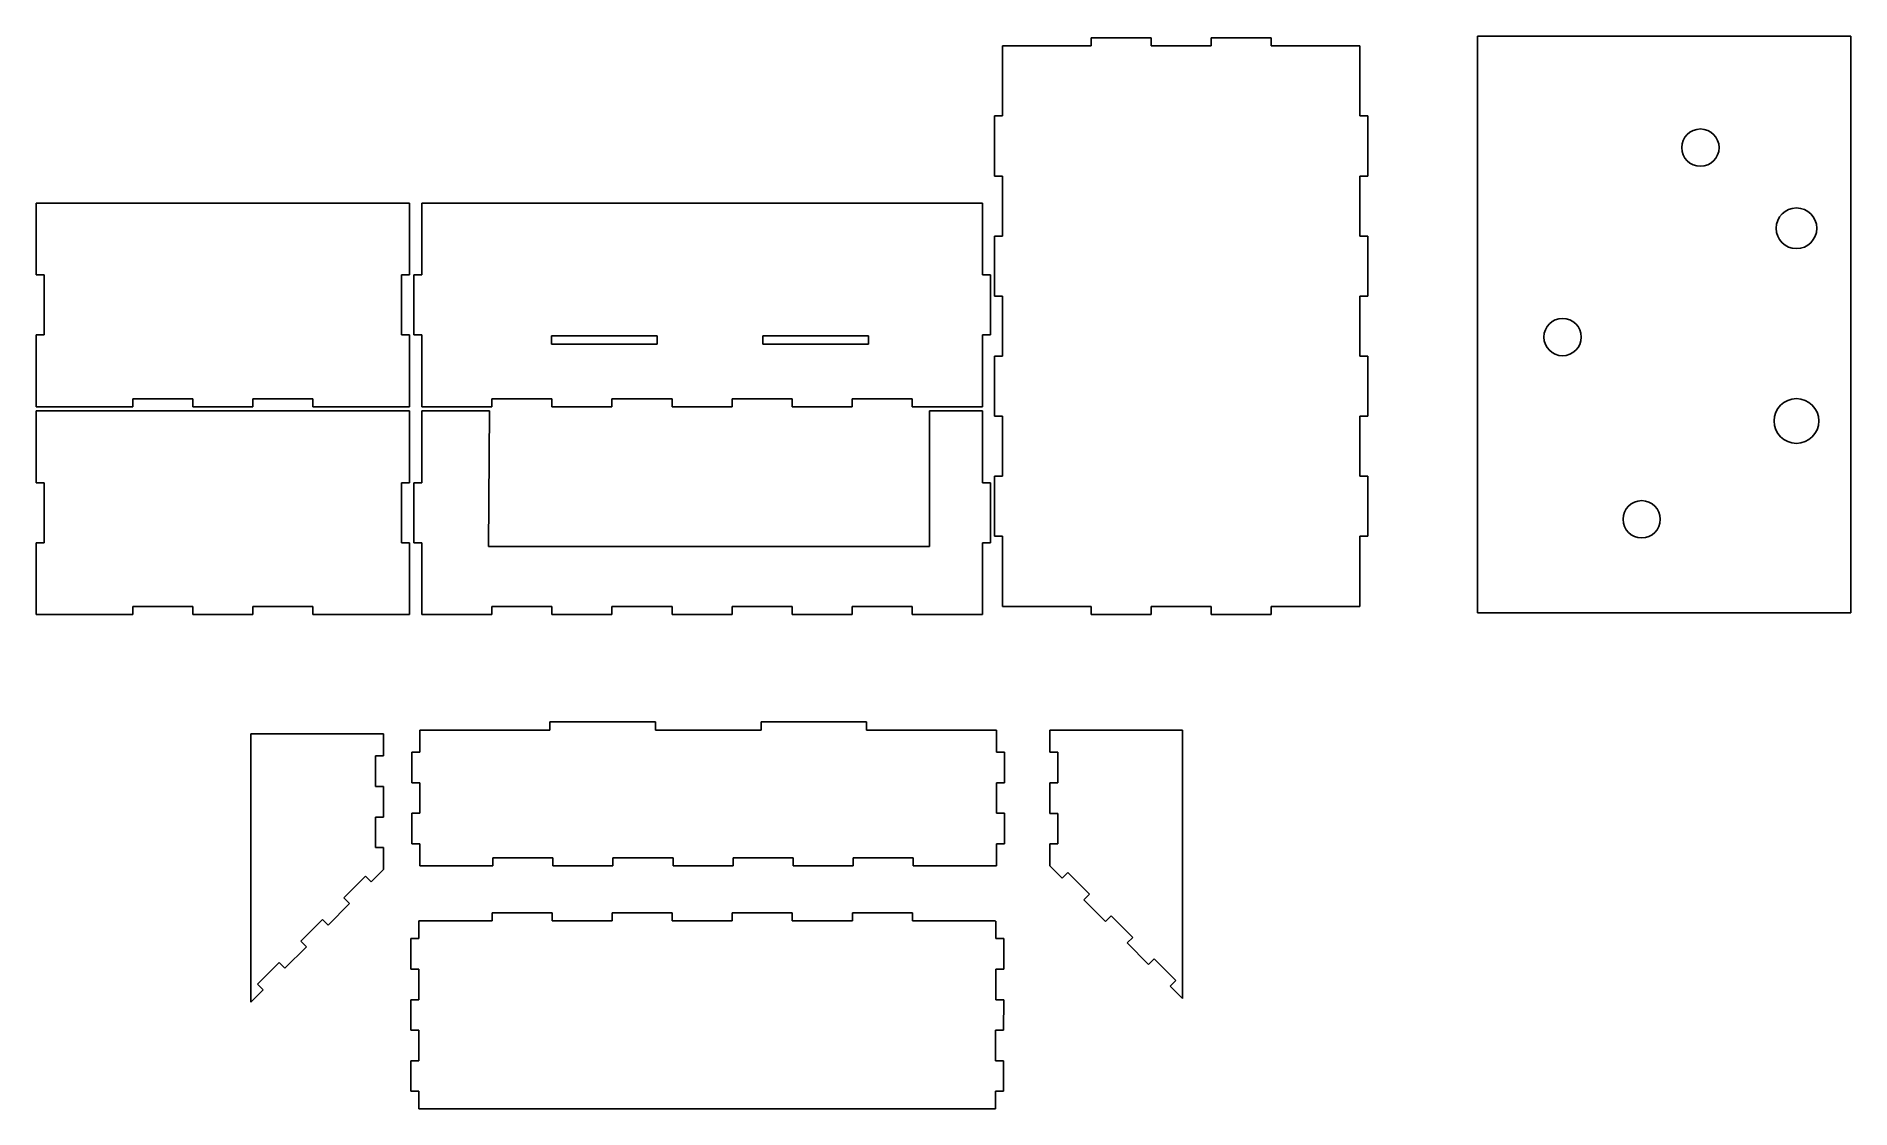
# Model space of a CAD drawing. Header units: inches. Extents: x 0 to 53.5, y -14.4 to 17.2.
import ezdxf

# ---------------------------------------------------------------- set-up
doc = ezdxf.new("R2010")
doc.units = ezdxf.units.IN
doc.header["$MEASUREMENT"] = 0
doc.layers.get('0').update_dxf_attribs({"linetype": 'CONTINUOUS'})
for name, color, linetype in [('back_outsideCutPath', 7, 'CONTINUOUS'), ('bottom_outsideCutPath', 7, 'CONTINUOUS'), ('front_outsideCutPath', 7, 'CONTINUOUS'), ('left_outsideCutPath', 7, 'CONTINUOUS'), ('right_outsideCutPath', 7, 'CONTINUOUS')]:
    doc.layers.add(name, color=color, linetype=linetype)

msp = doc.modelspace()

# ---------------------------------------------------------------- linework, layer by layer
at = {"linetype": 'Continuous'}
for p, q in [((42.485, 17.169), (42.485, 0.169)), ((42.485, 17.169), (53.485, 17.169)), ((53.485, 17.169), (52.485, 17.169)), ((53.485, 17.169), (53.485, 0.169)), ((15.192, 8.342), (18.305, 8.342)), ((15.192, 8.342), (15.192, 8.092)), ((18.305, 8.092), (15.192, 8.092)), ((18.305, 8.342), (18.305, 8.092)), ((21.417, 8.342), (24.53, 8.342)), ((21.417, 8.342), (21.417, 8.092)), ((24.53, 8.092), (21.417, 8.092)), ((24.53, 8.342), (24.53, 8.092)), ((11.361, 6.125), (13.361, 6.125)), ((13.361, 6.125), (13.332, 2.125)), ((26.332, 2.125), (26.332, 6.125)), ((26.332, 6.125), (27.889, 6.125)), ((11.125, 4.01), (11.281, 4.01)), ((13.332, 2.125), (26.332, 2.125)), ((42.485, 0.169), (53.485, 0.169)), ((15.164, -3.036), (15.138, -3.036)), ((15.138, -3.286), (15.138, -3.036)), ((18.25, -3.036), (15.164, -3.036)), ((18.25, -3.286), (18.25, -3.036)), ((21.363, -3.286), (21.363, -3.036)), ((24.475, -3.036), (21.363, -3.036)), ((24.475, -3.286), (24.475, -3.036)), ((10.235, -3.396), (6.327, -3.396)), ((6.327, -11.304), (6.327, -3.396)), ((11.307, -3.286), (12.803, -3.286)), ((12.803, -3.286), (15.138, -3.286)), ((18.25, -3.286), (21.363, -3.286)), ((24.475, -3.286), (26.81, -3.286)), ((28.307, -3.286), (26.81, -3.286)), ((29.881, -3.287), (33.788, -3.287)), ((33.788, -11.195), (33.788, -3.287)), ((11.305, -7.286), (11.691, -7.286)), ((28.305, -7.286), (27.919, -7.286)), ((11.28, -8.908), (11.273, -8.908)), ((11.273, -8.916), (11.273, -8.908)), ((11.28, -8.908), (11.666, -8.908)), ((28.28, -8.908), (27.895, -8.908)), ((28.272, -14.444), (11.272, -14.444))]:
    msp.add_line(p, q, dxfattribs=at)
for centre, radius in [((49.055, 13.886), 0.55), ((51.885, 11.509), 0.6), ((44.991, 8.302), 0.55), ((51.885, 5.829), 0.66), ((47.323, 2.931), 0.55)]:
    msp.add_circle(centre, radius, dxfattribs=at)
at = {"layer": 'back_outsideCutPath'}
for p, q in [((0, 12.25), (0, 10.135)), ((11, 12.25), (0, 12.25)), ((11, 11.905), (11, 12.25)), ((11, 10.135), (11, 11.905)), ((0, 10.135), (0.236, 10.135)), ((0.236, 10.135), (0.236, 8.365)), ((10.764, 8.365), (10.764, 10.135)), ((10.764, 10.135), (11, 10.135)), ((0.236, 8.365), (0, 8.365)), ((0, 8.365), (0, 6.595)), ((11, 8.365), (10.764, 8.365)), ((11, 6.25), (11, 8.365)), ((0, 6.595), (0, 6.25)), ((2.845, 6.25), (2.845, 6.486)), ((2.845, 6.486), (4.615, 6.486)), ((4.615, 6.486), (4.615, 6.25)), ((6.385, 6.25), (6.385, 6.486)), ((6.385, 6.486), (8.155, 6.486)), ((8.155, 6.486), (8.155, 6.25)), ((0, 6.25), (2.845, 6.25)), ((4.615, 6.25), (6.385, 6.25)), ((8.155, 6.25), (9.925, 6.25)), ((9.925, 6.25), (11, 6.25)), ((10.235, -3.396), (10.235, -4.046)), ((11.307, -3.286), (11.307, -3.936)), ((28.305, -3.286), (28.305, -3.936)), ((29.881, -3.287), (29.881, -3.937)), ((10.235, -4.046), (9.999, -4.046)), ((9.999, -4.046), (9.999, -4.946)), ((11.307, -3.936), (11.071, -3.936)), ((11.071, -3.936), (11.071, -4.836)), ((28.305, -3.936), (28.541, -3.936)), ((28.541, -3.936), (28.541, -4.836)), ((29.881, -3.937), (30.117, -3.937)), ((30.117, -3.937), (30.117, -4.837)), ((9.999, -4.946), (10.235, -4.946)), ((10.235, -4.946), (10.235, -5.846)), ((11.071, -4.836), (11.307, -4.836)), ((11.307, -4.836), (11.307, -5.736)), ((28.541, -4.836), (28.305, -4.836)), ((28.305, -4.836), (28.305, -5.736)), ((30.117, -4.837), (29.881, -4.837)), ((29.881, -4.837), (29.881, -5.737)), ((10.235, -5.846), (9.999, -5.846)), ((9.999, -5.846), (9.999, -6.745)), ((11.307, -5.736), (11.071, -5.736)), ((11.071, -5.736), (11.071, -6.636)), ((28.305, -5.736), (28.541, -5.736)), ((28.541, -5.736), (28.541, -6.636)), ((29.881, -5.737), (30.117, -5.737)), ((30.117, -5.737), (30.117, -6.637)), ((9.999, -6.745), (10.235, -6.745)), ((10.235, -6.745), (10.235, -7.396)), ((11.071, -6.636), (11.307, -6.636)), ((11.307, -6.636), (11.307, -7.286)), ((28.541, -6.636), (28.305, -6.636)), ((28.305, -6.636), (28.305, -7.286)), ((30.117, -6.637), (29.881, -6.637)), ((29.881, -6.637), (29.881, -7.287))]:
    msp.add_line(p, q, dxfattribs=at)
at = {"layer": 'bottom_outsideCutPath'}
for p, q in [((32.865, 17.125), (31.095, 17.125)), ((31.095, 17.125), (31.095, 16.889)), ((32.865, 16.889), (32.865, 17.125)), ((36.405, 17.125), (34.635, 17.125)), ((34.635, 17.125), (34.635, 16.889)), ((36.405, 16.889), (36.405, 17.125)), ((28.486, 16.889), (28.486, 14.82)), ((29.325, 16.889), (28.486, 16.889)), ((31.095, 16.889), (29.325, 16.889)), ((34.635, 16.889), (32.865, 16.889)), ((39.014, 16.889), (36.405, 16.889)), ((39.014, 16.59), (39.014, 16.889)), ((39.014, 14.82), (39.014, 16.59)), ((28.486, 14.82), (28.25, 14.82)), ((28.25, 14.82), (28.25, 13.05)), ((39.25, 14.82), (39.014, 14.82)), ((39.25, 13.05), (39.25, 14.82)), ((28.25, 13.05), (28.486, 13.05)), ((28.486, 13.05), (28.486, 11.28)), ((39.014, 11.28), (39.014, 13.05)), ((39.014, 13.05), (39.25, 13.05)), ((28.486, 11.28), (28.25, 11.28)), ((28.25, 11.28), (28.25, 9.51)), ((39.25, 11.28), (39.014, 11.28)), ((39.25, 9.51), (39.25, 11.28)), ((28.25, 9.51), (28.486, 9.51)), ((28.486, 9.51), (28.486, 7.74)), ((39.014, 7.74), (39.014, 9.51)), ((39.014, 9.51), (39.25, 9.51)), ((28.486, 7.74), (28.25, 7.74)), ((28.25, 7.74), (28.25, 5.97)), ((39.25, 7.74), (39.014, 7.74)), ((39.25, 5.97), (39.25, 7.74)), ((28.25, 5.97), (28.486, 5.97)), ((28.486, 5.97), (28.486, 4.2)), ((39.014, 4.2), (39.014, 5.97)), ((39.014, 5.97), (39.25, 5.97)), ((28.486, 4.2), (28.25, 4.2)), ((28.25, 4.2), (28.25, 2.43)), ((39.25, 4.2), (39.014, 4.2)), ((39.25, 2.43), (39.25, 4.2)), ((28.25, 2.43), (28.486, 2.43)), ((28.486, 2.43), (28.486, 0.66)), ((39.014, 0.361), (39.014, 2.43)), ((39.014, 2.43), (39.25, 2.43)), ((28.486, 0.66), (28.486, 0.361)), ((28.486, 0.361), (31.095, 0.361)), ((31.095, 0.361), (31.095, 0.125)), ((31.095, 0.125), (32.865, 0.125)), ((32.865, 0.125), (32.865, 0.361)), ((32.865, 0.361), (34.635, 0.361)), ((34.635, 0.361), (34.635, 0.125)), ((34.635, 0.125), (36.405, 0.125)), ((36.405, 0.125), (36.405, 0.361)), ((36.405, 0.361), (38.175, 0.361)), ((38.175, 0.361), (39.014, 0.361)), ((10.235, -7.395), (9.872, -7.759)), ((13.46, -7.286), (11.691, -7.286)), ((15.23, -7.05), (13.46, -7.05)), ((13.46, -7.05), (13.46, -7.286)), ((15.23, -7.286), (15.23, -7.05)), ((17, -7.286), (15.23, -7.286)), ((18.77, -7.05), (17, -7.05)), ((17, -7.05), (17, -7.286)), ((18.77, -7.286), (18.77, -7.05)), ((20.54, -7.286), (18.77, -7.286)), ((22.311, -7.05), (20.54, -7.05)), ((20.54, -7.05), (20.54, -7.286)), ((22.311, -7.286), (22.311, -7.05)), ((24.08, -7.286), (22.311, -7.286)), ((25.851, -7.05), (24.08, -7.05)), ((24.08, -7.05), (24.08, -7.286)), ((25.851, -7.286), (25.851, -7.05)), ((27.919, -7.286), (25.851, -7.286)), ((29.88, -7.286), (30.244, -7.65)), ((30.244, -7.65), (30.411, -7.483)), ((30.411, -7.483), (31.047, -8.119)), ((9.705, -7.592), (9.069, -8.228)), ((9.872, -7.759), (9.705, -7.592)), ((9.236, -8.395), (8.599, -9.031)), ((9.069, -8.228), (9.236, -8.395)), ((31.047, -8.119), (30.88, -8.286)), ((30.88, -8.286), (31.516, -8.922)), ((8.433, -8.864), (7.796, -9.501)), ((8.599, -9.031), (8.433, -8.864)), ((11.273, -8.916), (11.273, -9.43)), ((13.436, -8.908), (11.666, -8.908)), ((15.206, -8.672), (13.436, -8.672)), ((13.436, -8.672), (13.436, -8.908)), ((15.206, -8.908), (15.206, -8.672)), ((16.976, -8.908), (15.206, -8.908)), ((18.746, -8.672), (16.976, -8.672)), ((16.976, -8.672), (16.976, -8.908)), ((18.746, -8.908), (18.746, -8.672)), ((20.516, -8.908), (18.746, -8.908)), ((22.286, -8.672), (20.516, -8.672)), ((20.516, -8.672), (20.516, -8.908)), ((22.286, -8.908), (22.286, -8.672)), ((24.056, -8.908), (22.286, -8.908)), ((25.826, -8.672), (24.056, -8.672)), ((24.056, -8.672), (24.056, -8.908)), ((25.826, -8.908), (25.826, -8.672)), ((27.895, -8.908), (25.826, -8.908)), ((28.289, -8.916), (28.287, -9.43)), ((31.516, -8.922), (31.683, -8.756)), ((31.683, -8.756), (32.319, -9.392)), ((7.796, -9.501), (7.963, -9.668)), ((11.273, -9.43), (11.037, -9.43)), ((11.037, -9.43), (11.037, -10.33)), ((28.287, -9.43), (28.523, -9.431)), ((28.523, -9.431), (28.521, -10.331)), ((32.319, -9.392), (32.152, -9.559)), ((32.152, -9.559), (32.788, -10.195)), ((7.16, -10.137), (6.524, -10.773)), ((7.327, -10.304), (7.16, -10.137)), ((7.963, -9.668), (7.327, -10.304)), ((32.788, -10.195), (32.955, -10.028)), ((32.955, -10.028), (33.591, -10.665)), ((11.037, -10.33), (11.273, -10.33)), ((11.273, -10.33), (11.273, -11.23)), ((28.285, -10.33), (28.282, -11.23)), ((28.521, -10.331), (28.285, -10.33)), ((33.591, -10.665), (33.424, -10.831)), ((6.691, -10.94), (6.327, -11.304)), ((6.524, -10.773), (6.691, -10.94)), ((11.273, -11.23), (11.037, -11.23)), ((11.037, -11.23), (11.037, -12.13)), ((28.282, -11.23), (28.518, -11.231)), ((28.518, -11.231), (28.515, -12.13)), ((33.424, -10.831), (33.788, -11.195)), ((11.037, -12.13), (11.273, -12.13)), ((11.273, -12.13), (11.273, -13.029)), ((28.279, -12.13), (28.276, -13.029)), ((28.515, -12.13), (28.279, -12.13)), ((11.273, -13.029), (11.037, -13.029)), ((11.037, -13.029), (11.037, -13.929)), ((28.276, -13.029), (28.512, -13.03)), ((28.512, -13.03), (28.509, -13.93)), ((11.037, -13.929), (11.273, -13.929)), ((11.273, -13.929), (11.273, -14.444)), ((28.273, -13.929), (28.272, -14.444)), ((28.509, -13.93), (28.273, -13.929))]:
    msp.add_line(p, q, dxfattribs=at)
at = {"layer": 'front_outsideCutPath'}
for p, q in [((0, 6.125), (0, 4.01)), ((11, 6.125), (0, 6.125)), ((11, 5.78), (11, 6.125)), ((11, 4.01), (11, 5.78)), ((0, 4.01), (0.236, 4.01)), ((0.236, 4.01), (0.236, 2.24)), ((10.764, 2.24), (10.764, 4.01)), ((10.764, 4.01), (11, 4.01)), ((0.236, 2.24), (0, 2.24)), ((0, 2.24), (0, 0.47)), ((11, 2.24), (10.764, 2.24)), ((11, 0.125), (11, 2.24)), ((0, 0.47), (0, 0.125)), ((0, 0.125), (2.845, 0.125)), ((2.845, 0.125), (2.845, 0.361)), ((2.845, 0.361), (4.615, 0.361)), ((4.615, 0.361), (4.615, 0.125)), ((4.615, 0.125), (6.385, 0.125)), ((6.385, 0.125), (6.385, 0.361)), ((6.385, 0.361), (8.155, 0.361)), ((8.155, 0.361), (8.155, 0.125)), ((8.155, 0.125), (9.925, 0.125)), ((9.925, 0.125), (11, 0.125))]:
    msp.add_line(p, q, dxfattribs=at)
at = {"layer": 'left_outsideCutPath'}
for p, q in [((11.361, 6.125), (11.361, 4.01)), ((27.889, 5.78), (27.889, 6.125)), ((27.889, 4.01), (27.889, 5.78)), ((11.361, 4.01), (11.125, 4.01)), ((11.125, 4.01), (11.125, 2.24)), ((28.125, 4.01), (27.889, 4.01)), ((28.125, 2.24), (28.125, 4.01)), ((11.125, 2.24), (11.361, 2.24)), ((11.361, 2.24), (11.361, 0.47)), ((27.889, 0.125), (27.889, 2.24)), ((27.889, 2.24), (28.125, 2.24)), ((11.361, 0.47), (11.361, 0.125)), ((11.361, 0.125), (13.43, 0.125)), ((13.43, 0.125), (13.43, 0.361)), ((13.43, 0.361), (15.2, 0.361)), ((15.2, 0.361), (15.2, 0.125)), ((15.2, 0.125), (16.97, 0.125)), ((16.97, 0.125), (16.97, 0.361)), ((16.97, 0.361), (18.74, 0.361)), ((18.74, 0.361), (18.74, 0.125)), ((18.74, 0.125), (20.51, 0.125)), ((20.51, 0.125), (20.51, 0.361)), ((20.51, 0.361), (22.28, 0.361)), ((22.28, 0.361), (22.28, 0.125)), ((22.28, 0.125), (24.05, 0.125)), ((24.05, 0.125), (24.05, 0.361)), ((24.05, 0.361), (25.82, 0.361)), ((25.82, 0.361), (25.82, 0.125)), ((25.82, 0.125), (27.59, 0.125)), ((27.59, 0.125), (27.889, 0.125))]:
    msp.add_line(p, q, dxfattribs=at)
at = {"layer": 'right_outsideCutPath'}
for p, q in [((11.361, 12.25), (11.361, 10.135)), ((27.889, 12.25), (11.361, 12.25)), ((27.889, 11.905), (27.889, 12.25)), ((27.889, 10.135), (27.889, 11.905)), ((11.361, 10.135), (11.125, 10.135)), ((11.125, 10.135), (11.125, 8.365)), ((28.125, 10.135), (27.889, 10.135)), ((28.125, 8.365), (28.125, 10.135)), ((11.125, 8.365), (11.361, 8.365)), ((11.361, 8.365), (11.361, 6.595)), ((27.889, 6.25), (27.889, 8.365)), ((27.889, 8.365), (28.125, 8.365)), ((11.361, 6.595), (11.361, 6.25)), ((13.43, 6.25), (13.43, 6.486)), ((13.43, 6.486), (15.2, 6.486)), ((15.2, 6.486), (15.2, 6.25)), ((16.97, 6.25), (16.97, 6.486)), ((16.97, 6.486), (18.74, 6.486)), ((18.74, 6.486), (18.74, 6.25)), ((20.51, 6.25), (20.51, 6.486)), ((20.51, 6.486), (22.28, 6.486)), ((22.28, 6.486), (22.28, 6.25)), ((24.05, 6.25), (24.05, 6.486)), ((24.05, 6.486), (25.82, 6.486)), ((25.82, 6.486), (25.82, 6.25)), ((11.361, 6.25), (13.43, 6.25)), ((15.2, 6.25), (16.97, 6.25)), ((18.74, 6.25), (20.51, 6.25)), ((22.28, 6.25), (24.05, 6.25)), ((25.82, 6.25), (27.59, 6.25)), ((27.59, 6.25), (27.889, 6.25))]:
    msp.add_line(p, q, dxfattribs=at)

doc.saveas('drawing.dxf')
